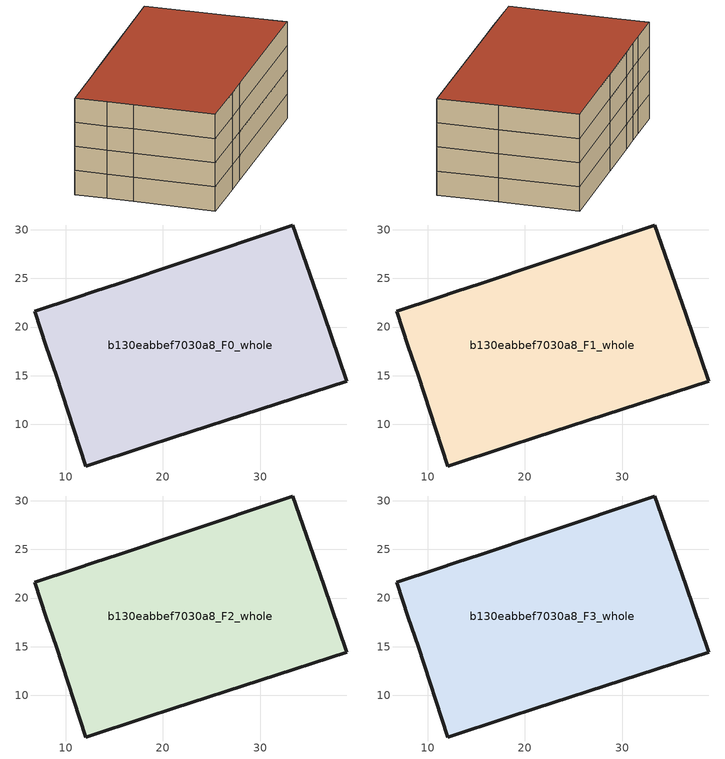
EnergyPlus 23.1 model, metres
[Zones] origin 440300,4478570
b130eabbef7030a8_F0_whole
 floor ground (EU_floor_Construction): 33.37,30.49 36.52,21.36 38.93,14.45 21.12,8.65 18.32,7.74 12.1,5.72 9.02,15.04 8,17.97 6.81,21.63 11.05,23.03 12.99,23.67 15.4,24.47 21.87,26.62 z0
 wall outside (EU_wall_Construction): 38.93,14.45 36.52,21.36 33.37,30.49 21.87,26.62 15.4,24.47 12.99,23.67 11.05,23.03 6.81,21.63 8,17.97 9.02,15.04 12.1,5.72 18.32,7.74 21.12,8.65 38.93,14.45 z0:3
b130eabbef7030a8_F1_whole
 floor to b130eabbef7030a8_F0_whole (EU_floor_Construction): 33.37,30.49 36.52,21.36 38.93,14.45 21.12,8.65 18.32,7.74 12.1,5.72 9.02,15.04 8,17.97 6.81,21.63 11.05,23.03 12.99,23.67 15.4,24.47 21.87,26.62 z3
 wall outside (EU_wall_Construction): 38.93,14.45 36.52,21.36 33.37,30.49 21.87,26.62 15.4,24.47 12.99,23.67 11.05,23.03 6.81,21.63 8,17.97 9.02,15.04 12.1,5.72 18.32,7.74 21.12,8.65 38.93,14.45 z3:6
b130eabbef7030a8_F2_whole
 floor to b130eabbef7030a8_F1_whole (EU_floor_Construction): 33.37,30.49 36.52,21.36 38.93,14.45 21.12,8.65 18.32,7.74 12.1,5.72 9.02,15.04 8,17.97 6.81,21.63 11.05,23.03 12.99,23.67 15.4,24.47 21.87,26.62 z6
 wall outside (EU_wall_Construction): 38.93,14.45 36.52,21.36 33.37,30.49 21.87,26.62 15.4,24.47 12.99,23.67 11.05,23.03 6.81,21.63 8,17.97 9.02,15.04 12.1,5.72 18.32,7.74 21.12,8.65 38.93,14.45 z6:9
b130eabbef7030a8_F3_whole
 floor to b130eabbef7030a8_F2_whole (EU_floor_Construction): 33.37,30.49 36.52,21.36 38.93,14.45 21.12,8.65 18.32,7.74 12.1,5.72 9.02,15.04 8,17.97 6.81,21.63 11.05,23.03 12.99,23.67 15.4,24.47 21.87,26.62 z9
 wall outside (EU_wall_Construction): 38.93,14.45 36.52,21.36 33.37,30.49 21.87,26.62 15.4,24.47 12.99,23.67 11.05,23.03 6.81,21.63 8,17.97 9.02,15.04 12.1,5.72 18.32,7.74 21.12,8.65 38.93,14.45 z9:12
 roof outside (EU_roof_Construction): 38.93,14.45 36.52,21.36 33.37,30.49 21.87,26.62 15.4,24.47 12.99,23.67 11.05,23.03 6.81,21.63 8,17.97 9.02,15.04 12.1,5.72 18.32,7.74 21.12,8.65 z12
[Building]
EU S2 Campaign: North Axis=0; Terrain=City; Solar Distribution=FullExterior
[Site:Location]
Madrid: Latitude=40.5; Longitude=-3.5; Time Zone=1; Elevation=609
[SizingPeriod:WeatherFileDays]
AnnualSizingPeriod: Begin Month=1; Begin Day of Month=1; End Month=12; End Day of Month=31; Day of Week for Start Day=Monday; Use Weather File Daylight Saving Period=No; Use Weather File Rain and Snow Indicators=No
[MATERIAL]
EU_InternalMass_Material: Roughness=MediumRough; Thickness=0.1; Conductivity=1; Density=1800; Specific Heat=900; Thermal Absorptance=0.9; Solar Absorptance=0.7; Visible Absorptance=0.7
[MATERIAL:NOMASS] Roughness=MediumRough; Thermal Absorptance=0.9; Solar Absorptance=0.7; Visible Absorptance=0.7
Name | Thermal Resistance
EU_wall_NoMass | 0.609216
EU_roof_NoMass | 0.513268
EU_floor_NoMass | 0.568163
[CONSTRUCTION]
EU_wall_Construction: EU_wall_NoMass
EU_roof_Construction: EU_roof_NoMass
EU_floor_Construction: EU_floor_NoMass
EU_InternalMass_Construction: EU_InternalMass_Material
[ZONE] Type=1; Multiplier=1; Ceiling Height=autocalculate; Volume=1420.74; Floor Area=autocalculate; Part of Total Floor Area=Yes
b130eabbef7030a8_F0_whole; b130eabbef7030a8_F1_whole; b130eabbef7030a8_F2_whole; b130eabbef7030a8_F3_whole
[INTERNALMASS] Construction=EU_InternalMass_Construction; Surface Area=473.58
Name | Zone or ZoneList
b130eabbef7030a8_F0_whole_EU_InternalMass | b130eabbef7030a8_F0_whole
b130eabbef7030a8_F1_whole_EU_InternalMass | b130eabbef7030a8_F1_whole
b130eabbef7030a8_F2_whole_EU_InternalMass | b130eabbef7030a8_F2_whole
b130eabbef7030a8_F3_whole_EU_InternalMass | b130eabbef7030a8_F3_whole
[OTHEREQUIPMENT] Fuel Type=Electricity; Design Level Calculation Method=Watts/Area; Power per Zone Floor Area=1; Fraction Latent=0; Fraction Radiant=0; Fraction Lost=0; Carbon Dioxide Generation Rate=0; EndUse Subcategory=EU_Step8_InternalGains
Name | Zone or ZoneList or Space or SpaceList | Schedule
EU_Step8_InternalGain_b130eabbef7030a8_F0_whole_f000 | b130eabbef7030a8_F0_whole | EU_Step8_GainSchedule_b130eabbef7030a8_F0_whole_f000
EU_Step8_InternalGain_b130eabbef7030a8_F1_whole_f000 | b130eabbef7030a8_F1_whole | EU_Step8_GainSchedule_b130eabbef7030a8_F1_whole_f000
EU_Step8_InternalGain_b130eabbef7030a8_F2_whole_f000 | b130eabbef7030a8_F2_whole | EU_Step8_GainSchedule_b130eabbef7030a8_F2_whole_f000
EU_Step8_InternalGain_b130eabbef7030a8_F3_whole_f000 | b130eabbef7030a8_F3_whole | EU_Step8_GainSchedule_b130eabbef7030a8_F3_whole_f000
[ZONEVENTILATION:DESIGNFLOWRATE] Schedule=EU_AlwaysOn; Design Flow Rate Calculation Method=AirChanges/Hour; Air Changes per Hour=0.752966; Ventilation Type=Natural; Fan Pressure Rise=0; Fan Total Efficiency=1; Constant Term Coefficient=1; Temperature Term Coefficient=0; Velocity Term Coefficient=0; Velocity Squared Term Coefficient=0; Minimum Indoor Temperature=-100; Maximum Indoor Temperature=100; Delta Temperature=-100; Minimum Outdoor Temperature=-100; Maximum Outdoor Temperature=100; Maximum Wind Speed=40
Name | Zone or ZoneList or Space or SpaceList
EU_ConstantAir_b130eabbef7030a8_F0_whole | b130eabbef7030a8_F0_whole
EU_ConstantAir_b130eabbef7030a8_F1_whole | b130eabbef7030a8_F1_whole
EU_ConstantAir_b130eabbef7030a8_F2_whole | b130eabbef7030a8_F2_whole
EU_ConstantAir_b130eabbef7030a8_F3_whole | b130eabbef7030a8_F3_whole
[HVACTEMPLATE:THERMOSTAT] Constant Heating Setpoint=20; Constant Cooling Setpoint=50
EU_HeatOnly_b130eabbef7030a8_F0_whole; EU_HeatOnly_b130eabbef7030a8_F1_whole; EU_HeatOnly_b130eabbef7030a8_F2_whole; EU_HeatOnly_b130eabbef7030a8_F3_whole
[HVACTEMPLATE:ZONE:IDEALLOADSAIRSYSTEM] System Availability Schedule=EU_AlwaysOn; Maximum Heating Supply Air Temperature=50; Minimum Cooling Supply Air Temperature=13; Maximum Heating Supply Air Humidity Ratio=0.0156; Minimum Cooling Supply Air Humidity Ratio=0.0077; Heating Limit=NoLimit; Cooling Limit=NoLimit; Heating Availability Schedule=EU_AlwaysOn; Cooling Availability Schedule=EU_CoolingOff; Dehumidification Control Type=ConstantSensibleHeatRatio; Cooling Sensible Heat Ratio=0.7; Dehumidification Setpoint=60; Humidification Control Type=None; Humidification Setpoint=30; Outdoor Air Method=None; Outdoor Air Flow Rate per Person=0.00944; Outdoor Air Flow Rate per Zone Floor Area=0; Outdoor Air Flow Rate per Zone=0; Demand Controlled Ventilation Type=None; Outdoor Air Economizer Type=NoEconomizer; Heat Recovery Type=None; Sensible Heat Recovery Effectiveness=0.7; Latent Heat Recovery Effectiveness=0.65
Name | Template Thermostat
b130eabbef7030a8_F0_whole | EU_HeatOnly_b130eabbef7030a8_F0_whole
b130eabbef7030a8_F1_whole | EU_HeatOnly_b130eabbef7030a8_F1_whole
b130eabbef7030a8_F2_whole | EU_HeatOnly_b130eabbef7030a8_F2_whole
b130eabbef7030a8_F3_whole | EU_HeatOnly_b130eabbef7030a8_F3_whole
[SIZING:ZONE] Zone Cooling Design Supply Air Temperature Input Method=SupplyAirTemperature; Zone Cooling Design Supply Air Temperature=13; Zone Heating Design Supply Air Temperature Input Method=SupplyAirTemperature; Zone Heating Design Supply Air Temperature=50; Zone Cooling Design Supply Air Humidity Ratio=0.008; Zone Heating Design Supply Air Humidity Ratio=0.008; Cooling Design Air Flow Method=DesignDay; Cooling Design Air Flow Rate=0; Cooling Minimum Air Flow per Zone Floor Area=0.000762; Cooling Minimum Air Flow=0; Cooling Minimum Air Flow Fraction=0.2; Heating Design Air Flow Method=DesignDay; Heating Design Air Flow Rate=0; Heating Maximum Air Flow per Zone Floor Area=0.002032; Heating Maximum Air Flow=0.141576; Heating Maximum Air Flow Fraction=0.3; Account for Dedicated Outdoor Air System=No; Dedicated Outdoor Air System Control Strategy=NeutralSupplyAir; Dedicated Outdoor Air Low Setpoint Temperature for Design=autosize; Dedicated Outdoor Air High Setpoint Temperature for Design=autosize; Zone Load Sizing Method=Sensible Load Only No Latent Load; Zone Latent Cooling Design Supply Air Humidity Ratio Input Method=HumidityRatioDifference; Zone Cooling Design Supply Air Humidity Ratio Difference=0.005; Zone Latent Heating Design Supply Air Humidity Ratio Input Method=HumidityRatioDifference; Zone Humidification Design Supply Air Humidity Ratio Difference=0.005
b130eabbef7030a8_F0_whole; b130eabbef7030a8_F1_whole; b130eabbef7030a8_F2_whole; b130eabbef7030a8_F3_whole
[SCHEDULE:CONSTANT]
Name | Hourly Value
EU_AlwaysOn | 1
EU_CoolingOff | 0
[SCHEDULE:FILE] Column Number=1; Rows to Skip at Top=0; Number of Hours of Data=8760; Column Separator=Comma; Interpolate to Timestep=No; Minutes per Item=60; Adjust Schedule for Daylight Savings=Yes
Name | File
EU_Step8_GainSchedule_b130eabbef7030a8_F0_whole_f000 | C:\Users\o_iseri\Desktop\OpenUBEM\openubem\outputs\eu_evidence\EU-11\ES-MAD-BERRUGUETE\idfs\b130eabbef7030a8\b130eabbef7030a8_F0_whole_f000_gain.csv
EU_Step8_GainSchedule_b130eabbef7030a8_F1_whole_f000 | C:\Users\o_iseri\Desktop\OpenUBEM\openubem\outputs\eu_evidence\EU-11\ES-MAD-BERRUGUETE\idfs\b130eabbef7030a8\b130eabbef7030a8_F1_whole_f000_gain.csv
EU_Step8_GainSchedule_b130eabbef7030a8_F2_whole_f000 | C:\Users\o_iseri\Desktop\OpenUBEM\openubem\outputs\eu_evidence\EU-11\ES-MAD-BERRUGUETE\idfs\b130eabbef7030a8\b130eabbef7030a8_F2_whole_f000_gain.csv
EU_Step8_GainSchedule_b130eabbef7030a8_F3_whole_f000 | C:\Users\o_iseri\Desktop\OpenUBEM\openubem\outputs\eu_evidence\EU-11\ES-MAD-BERRUGUETE\idfs\b130eabbef7030a8\b130eabbef7030a8_F3_whole_f000_gain.csv
